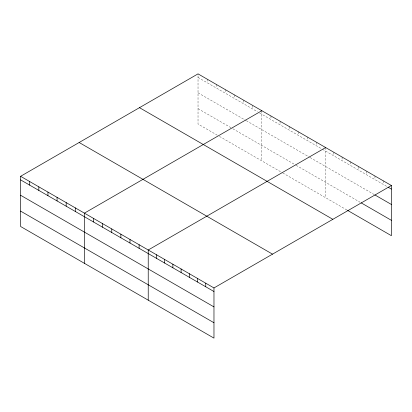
<?xml version="1.0" encoding="UTF-8"?>
<svg xmlns="http://www.w3.org/2000/svg" width="412" height="412" viewBox="0 0 412 412"><rect width="100%" height="100%" fill="white"/><g stroke="black" fill="none" stroke-linecap="round" stroke-linejoin="round"><path stroke-width="0.31" stroke-dasharray="2.06 1.54" d="M217.33 135.198L198.028 124.053L198.028 73.872M198.028 77.446L257.552 111.812M259.694 113.053L321.901 148.964M322.436 149.273L387.563 186.878M198.028 92.824L245.753 120.381M246.288 120.69L309.567 157.224M310.102 157.533L374.415 194.665M198.028 108.67L232.347 128.487M232.883 128.796L295.625 165.016M296.161 165.33L360.17 202.287M219.478 136.434L282.215 172.659M282.756 172.968L347.022 210.074M383.181 180.77L383.181 184.344M374.961 176.022L374.961 179.601M366.747 171.279L366.747 174.853M358.528 166.536L358.528 170.11M350.308 161.787L350.308 165.367M342.089 157.044L342.089 160.618M333.869 152.301L333.869 155.875M325.655 147.553L325.655 197.734M316.534 142.289L316.534 145.869M307.419 137.026L307.419 140.605M298.303 131.763L298.303 135.342M289.188 126.499L289.188 130.079M280.072 121.236L280.072 124.815M270.957 115.973L270.957 119.552M261.841 110.71L261.841 160.891M252.721 105.446L252.721 109.025M243.605 100.188L243.605 103.762M234.49 94.925L234.49 98.499M225.374 89.662L225.374 93.236M216.259 84.398L216.259 87.972M207.143 79.135L207.143 82.709"/><path stroke-width="0.62" d="M213.972 306.904L213.972 287.947L20.6 176.305L20.6 226.487L213.972 338.128L213.972 306.904L20.6 195.262M347.568 210.388L391.4 235.695L391.4 185.513L198.028 73.872L20.6 176.305M261.841 110.71L84.414 213.148L84.414 263.33M325.655 147.553L148.227 249.991L148.227 300.173M213.972 287.947L391.4 185.513M388.114 187.192L391.4 189.087M374.961 194.979L391.4 204.47M361.267 202.915L391.4 220.317M139.477 107.671L332.85 219.318M79.15 142.5L272.523 254.147M20.6 179.884L213.972 291.526M20.6 211.109L213.972 322.751M205.758 283.204L205.758 286.783M197.539 278.461L197.539 282.035M189.319 273.712L189.319 277.291M181.1 268.969L181.1 272.548M172.88 264.226L172.88 267.8M164.666 259.478L164.666 263.057M156.447 254.734L156.447 258.314M139.112 244.728L139.112 248.302M129.996 239.465L129.996 243.039M120.876 234.201L120.876 237.775M111.76 228.938L111.76 232.512M102.645 223.675L102.645 227.249M93.529 218.412L93.529 221.986M75.298 207.885L75.298 211.459M66.183 202.622L66.183 206.201M57.067 197.358L57.067 200.938M47.947 192.095L47.947 195.674M38.831 186.832L38.831 190.411M29.716 181.568L29.716 185.148"/></g></svg>
